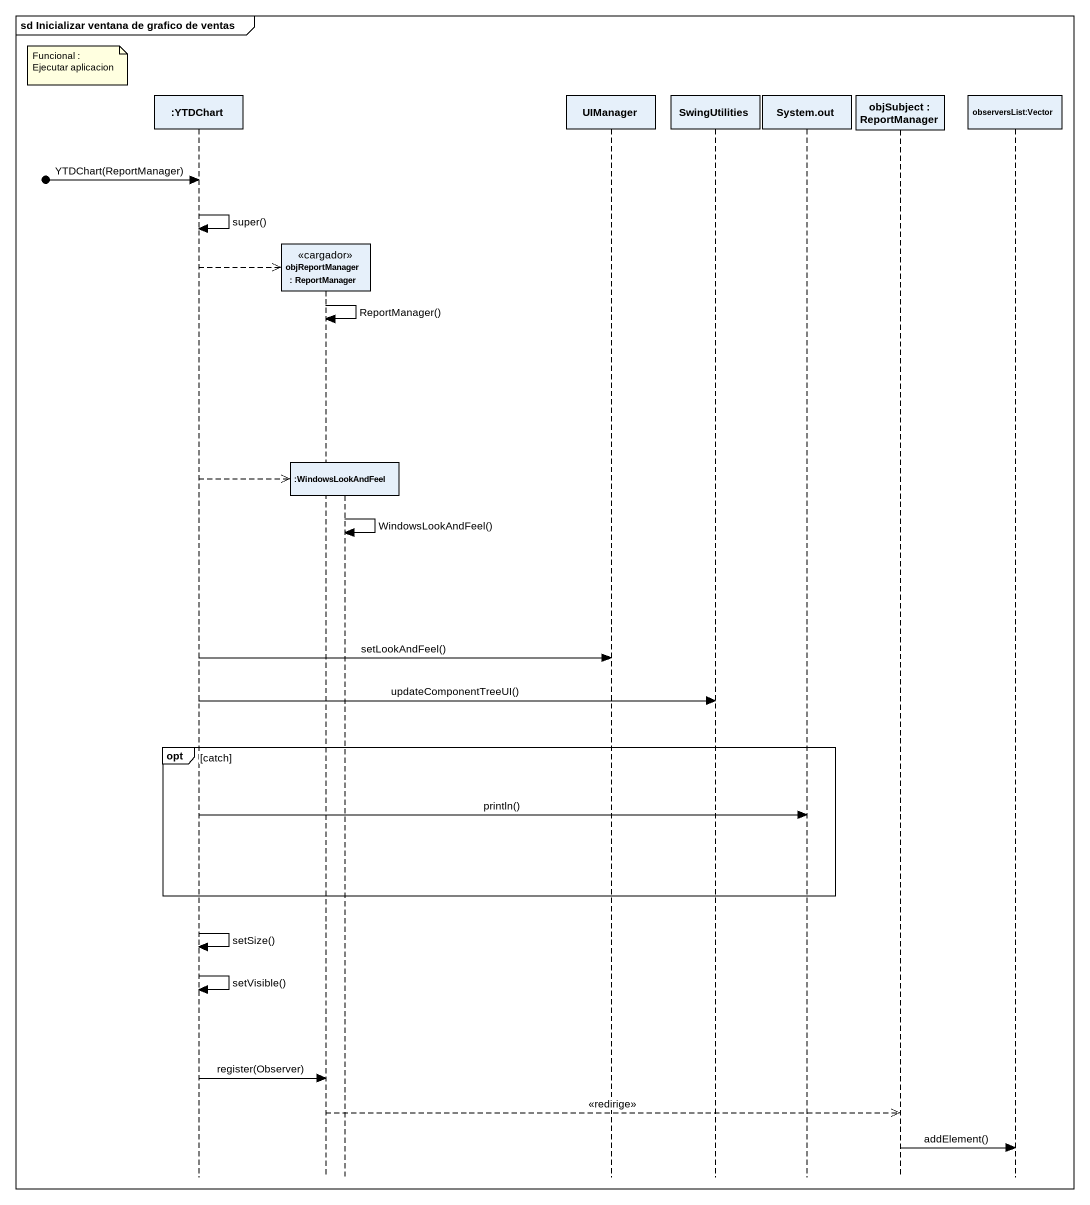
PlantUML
@startuml
mainframe sd Inicializar ventana de grafico de ventas
hide footbox
participant ":YTDChart" as YTDChart
participant "objReportManager : ReportManager" as objReportManager <<cargador>>
participant ":WindowsLookAndFeel" as WindowsLookAndFeel
participant UIManager
participant SwingUtilities
participant "System.out" as System_out
participant "objSubject : ReportManager" as objSubject
participant "observersList:Vector" as observersList_Vector

note left of YTDChart : Funcional : Ejecutar aplicacion
[o-> YTDChart : YTDChart(ReportManager)
YTDChart -> YTDChart : super()
YTDChart -->> objReportManager **
objReportManager -> objReportManager : ReportManager()
YTDChart -->> WindowsLookAndFeel **
WindowsLookAndFeel -> WindowsLookAndFeel : WindowsLookAndFeel()
YTDChart -> UIManager : setLookAndFeel()
YTDChart -> SwingUtilities : updateComponentTreeUI()
opt catch
  YTDChart -> System_out : println()
end
YTDChart -> YTDChart : setSize()
YTDChart -> YTDChart : setVisible()
YTDChart -> objReportManager : register(Observer)
objReportManager -->> objSubject : <<redirige>>
objSubject -> observersList_Vector : addElement()
@enduml
